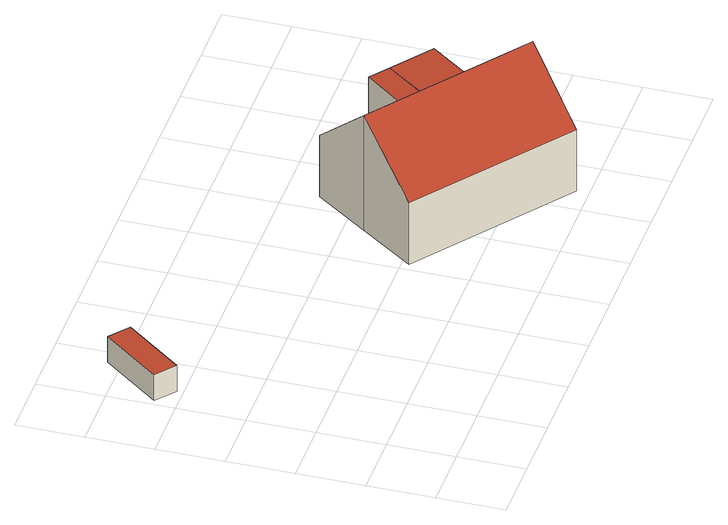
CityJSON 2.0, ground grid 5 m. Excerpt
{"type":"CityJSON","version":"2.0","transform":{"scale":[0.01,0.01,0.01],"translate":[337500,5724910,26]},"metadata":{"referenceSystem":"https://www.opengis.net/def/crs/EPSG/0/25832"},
"CityObjects":{
"building1":{"type":"Building","attributes":{"Geometrietyp2DReferenz":"3000","Gemeindeschluessel":"05170048","function":"31001_2723","roofType":"1000","measuredHeight":2.17},"address":[{"country":"Germany","locality":"Wesel","thoroughfareNumber":"102","thoroughfareName":"In der Luft"}],"geometry":[{"type":"Solid","lod":"2","boundaries":[[[[0,1,2,3]],[[4,5,1,0]],[[6,7,5,4]],[[3,2,7,6]],[[4,0,3,6]],[[1,5,7,2]]]],"semantics":{"surfaces":[{"type":"WallSurface"},{"type":"RoofSurface"},{"type":"GroundSurface"}],"values":[[0,0,0,0,1,2]]}}]},
"building2":{"type":"Building","attributes":{"Geometrietyp2DReferenz":"3000","Gemeindeschluessel":"05170048","function":"31001_1010","roofType":"3100","measuredHeight":9.71},"address":[{"country":"Germany","locality":"Wesel","thoroughfareNumber":"102","thoroughfareName":"In der Luft"}],"geometry":[{"type":"Solid","lod":"2","boundaries":[[[[8,9,10,11]],[[12,13,9,8]],[[14,15,13,12]],[[16,17,15,14]],[[18,19,17,16]],[[20,21,19,18]],[[22,23,21,20]],[[24,25,23,22]],[[11,10,25,24]],[[20,18,16,14,12,8,22]],[[11,24,22,8]],[[9,13,15,17,19,21,23,25,10]]]],"semantics":{"surfaces":[{"type":"WallSurface"},{"type":"RoofSurface"},{"type":"GroundSurface"}],"values":[[0,0,0,0,0,0,0,0,0,1,1,2]]}}]},
"building3":{"type":"Building","attributes":{"Geometrietyp2DReferenz":"3000","Gemeindeschluessel":"05170048","function":"31001_1010","roofType":"1000","measuredHeight":2.97},"address":[{"country":"Germany","locality":"Wesel","thoroughfareNumber":"102","thoroughfareName":"In der Luft"}],"geometry":[{"type":"Solid","lod":"2","boundaries":[[[[26,27,28,29]],[[30,31,27,26]],[[32,33,31,30]],[[29,28,33,32]],[[30,26,29,32]],[[27,31,33,28]]]],"semantics":{"surfaces":[{"type":"WallSurface"},{"type":"RoofSurface"},{"type":"GroundSurface"}],"values":[[0,0,0,0,1,2]]}}]},
"building4":{"type":"Building","attributes":{"Geometrietyp2DReferenz":"3000","Gemeindeschluessel":"05170048","function":"31001_1010","roofType":"1000","measuredHeight":2.95},"address":[{"country":"Germany","locality":"Wesel","thoroughfareNumber":"102","thoroughfareName":"In der Luft"}],"geometry":[{"type":"Solid","lod":"2","boundaries":[[[[34,35,36,37]],[[26,38,35,34]],[[29,39,38,26]],[[37,36,39,29]],[[26,34,37,29]],[[35,38,39,36]]]],"semantics":{"surfaces":[{"type":"WallSurface"},{"type":"RoofSurface"},{"type":"GroundSurface"}],"values":[[0,0,0,0,1,2]]}}]},
"building5":{"type":"Building","attributes":{"Geometrietyp2DReferenz":"3000","Gemeindeschluessel":"05170048","function":"31001_1010","roofType":"1000","measuredHeight":3.05},"address":[{"country":"Germany","locality":"Wesel","thoroughfareNumber":"102","thoroughfareName":"In der Luft"}],"geometry":[{"type":"Solid","lod":"2","boundaries":[[[[34,40,41,26]],[[42,43,40,34]],[[44,45,43,42]],[[30,46,45,44]],[[26,41,46,30]],[[44,42,34,26,30]],[[40,43,45,46,41]]]],"semantics":{"surfaces":[{"type":"WallSurface"},{"type":"RoofSurface"},{"type":"GroundSurface"}],"values":[[0,0,0,0,0,1,2]]}}]}
},
"vertices":[
[538,2482,243],[538,2482,26],[391,2603,26],[391,2603,243],[197,2051,243],[197,2051,26],[51,2172,243],[51,2172,26],
[2335,1349,1016],[2335,1349,45],[2042,945,45],[2042,945,561],[2629,1754,561],[2629,1754,45],[3285,1263,561],[3285,1263,45],[3434,1152,561],[3434,1152,45],[3736,925,561],[3736,925,45],[3786,888,561],[3786,888,45],[3486,488,1016],[3486,488,45],[3186,88,561],[3186,88,45],
[3553,1311,379],[3553,1311,82],[3403,1420,82],[3403,1420,379],[3434,1152,379],[3434,1152,82],[3285,1263,379],[3285,1263,82],
[3761,1589,379],[3761,1589,83],[3615,1698,83],[3615,1698,379],[3553,1311,83],[3403,1420,83],
[3761,1589,73],[3553,1311,73],[4064,1362,379],[4064,1362,73],[3736,925,379],[3736,925,73],[3434,1152,73]
]}
